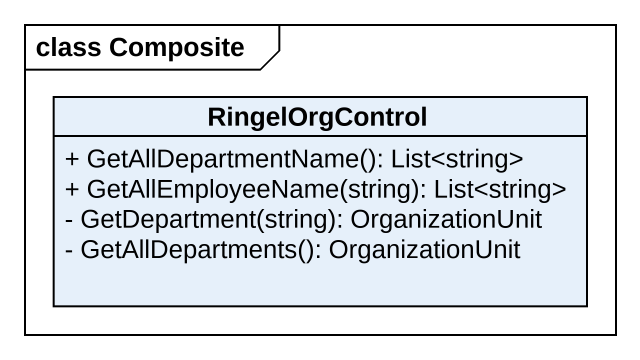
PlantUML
@startuml
mainframe class Composite
hide circle
hide empty members
skinparam classAttributeIconSize 0
class RingelOrgControl {
  + GetAllDepartmentName(): List<string>
  + GetAllEmployeeName(string): List<string>
  - GetDepartment(string): OrganizationUnit
  - GetAllDepartments(): OrganizationUnit
}
@enduml
